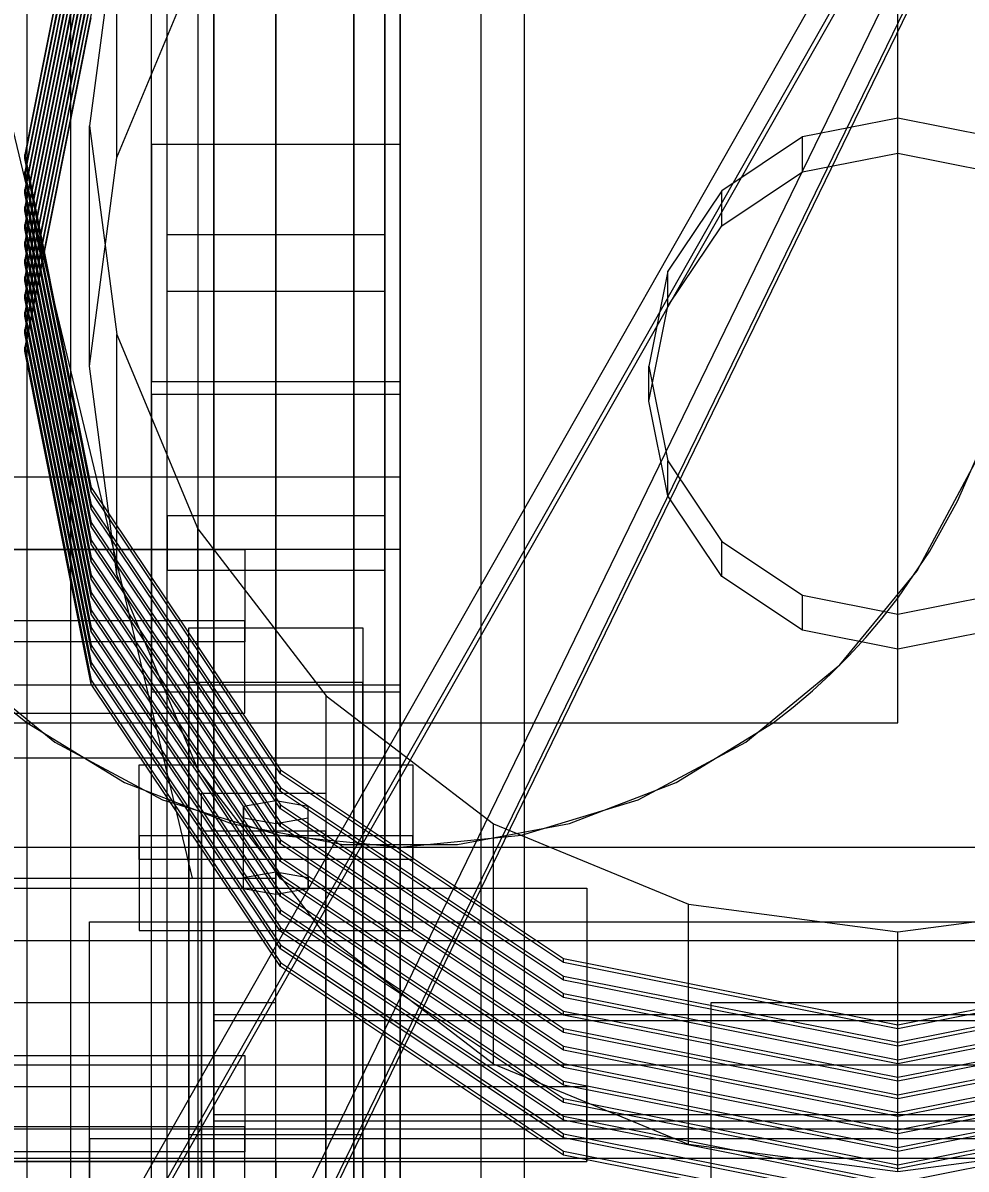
# Model space of a CAD drawing. Header units: millimetres. Extents: x -1970 to 34302, y -65268 to 6837.
# Drawn here: x 389.3 to 541, y -34726.8 to -34542.5 of the extents above; entities that cross this region are included whole.
import ezdxf

# ---------------------------------------------------------------- set-up
doc = ezdxf.new("R2010")
doc.units = ezdxf.units.MM
for name, color, linetype, lineweight in [('COTAS_O', 1, 'Continuous', 0), ('frontal_briquetadora', 7, 'Continuous', 0), ('frontal_C01', 7, 'Continuous', 0), ('frontal_C02', 7, 'Continuous', 0), ('frontal_C05', 7, 'Continuous', 0), ('frontal_C07', 7, 'Continuous', 0), ('frontal_mezcladora', 7, 'Continuous', 0), ('frontal_tolva-C01', 7, 'Continuous', 0)]:
    doc.layers.add(name, color=color, linetype=linetype, lineweight=lineweight)
doc.dimstyles.new('R19_100', dxfattribs={"dimtxt": 250, "dimasz": 150, "dimexe": 150, "dimexo": 80, "dimgap": 100, "dimtad": 1, "dimtih": 1, "dimtoh": 1, "dimdsep": 46, "dimcen": 0.09, "dimadec": 0, "dimazin": 0, "dimtfac": 1, "dimtdec": 4, "dimtofl": 0, "dimtmove": 0, "dimatfit": 3, "dimfxl": 1, "dimtolj": 1, "dimtzin": 0, "dimarcsym": 0})

# ---------------------------------------------------------------- blocks, each defined once
blk = doc.blocks.new('*D39')
at = {"layer": 'COTAS_O', "color": 0, "lineweight": -2, "transparency": 16777216}
for p, q in [((-650, -34820), (-650, -34050)), ((650, -34820), (650, -34050)), ((-500, -34200), (500, -34200))]:
    blk.add_line(p, q, dxfattribs=at)
at = {"layer": 'COTAS_O', "color": 0, "transparency": 16777216}
for points in [[(-500, -34175), (-500, -34225), (-650, -34200)], [(500, -34175), (500, -34225), (650, -34200)]]:
    blk.add_solid(points, dxfattribs=at)
at = {"layer": 'Defpoints', "color": 0, "transparency": 16777216}
for p in [(650, -34200), (-650, -34900), (650, -34900)]:
    blk.add_point(p, dxfattribs=at)

msp = doc.modelspace()

# ---------------------------------------------------------------- linework, layer by layer
at = {"layer": 'frontal_briquetadora'}
for p, q in [((210, -33820), (416.55, -34680)), ((430, -34680), (430, -33820)), ((430, -34680), (430, -34260)), ((430, -34680), (430, -34305)), ((430, -34471), (430, -34680)), ((430, -34496), (430, -34680)), ((210, -34680), (416.55, -34680)), ((210, -34680), (430, -34680)), ((315, -34680), (430, -34680)), ((416.55, -34680), (430, -34680)), ((430, -34700), (430, -34680)), ((315, -34700), (430, -34700)), ((430, -34710), (430, -34700)), ((315, -34710), (430, -34710)), ((430, -34750), (430, -34710)), ((430, -35000), (430, -34710))]:
    msp.add_line(p, q, dxfattribs=at)
at = {"layer": 'frontal_C01'}
for p, q in [((390, -35975), (390, -34032.596)), ((397, -35975), (397, -34032.596)), ((463, -35975), (463, -34032.596)), ((470, -35975), (470, -34032.596)), ((410, -34562.034), (410, -34196.782)), ((450, -34196.782), (450, -34562.034)), ((417.5, -34844.509), (417.5, -34203.017)), ((442.5, -34203.017), (442.5, -34844.509)), ((417.5, -34870.141), (417.5, -34228.649)), ((442.5, -34870.141), (442.5, -34228.649)), ((410, -34600.136), (410, -34234.884)), ((450, -34600.136), (450, -34234.884)), ((410, -34833.511), (410, -34468.259)), ((450, -34468.259), (450, -34833.511)), ((410, -34881.139), (410, -34515.887)), ((450, -34881.139), (450, -34515.887)), ((450, -34562.034), (410, -34562.034)), ((410, -34562.034), (410, -34600.136)), ((410, -34927.286), (410, -34562.034)), ((450, -34600.136), (450, -34562.034)), ((450, -34562.034), (450, -34927.286)), ((412.5, -34585.651), (412.5, -34576.519)), ((412.5, -34576.519), (447.5, -34576.519)), ((412.5, -34852.759), (412.5, -34576.519)), ((447.5, -34576.519), (447.5, -34585.651)), ((447.5, -34576.519), (447.5, -34852.759)), ((447.5, -34585.651), (412.5, -34585.651)), ((412.5, -34861.891), (412.5, -34585.651)), ((447.5, -34861.891), (447.5, -34585.651)), ((410, -34600.136), (450, -34600.136)), ((410, -34965.388), (410, -34600.136)), ((450, -34965.388), (450, -34600.136)), ((408, -34676.986), (408, -34661.767)), ((408, -34661.767), (452, -34661.767)), ((408, -34673.197), (408, -34661.767)), ((452, -34661.767), (452, -34676.986)), ((452, -34661.767), (452, -34673.197)), ((418, -34672.42), (418, -34666.332)), ((418, -34666.332), (438, -34666.332)), ((418, -34813.247), (418, -34666.332)), ((438, -34666.332), (438, -34672.42)), ((438, -34666.332), (438, -34813.247)), ((430, -34667.55), (424.804, -34668.463)), ((435.196, -34668.463), (430, -34667.55)), ((430, -34678.98), (430, -34667.55)), ((424.804, -34668.463), (424.804, -34670.289)), ((424.804, -34679.894), (424.804, -34668.463)), ((435.196, -34670.289), (435.196, -34668.463)), ((435.196, -34679.894), (435.196, -34668.463)), ((424.804, -34670.289), (430, -34671.202)), ((424.804, -34681.72), (424.804, -34670.289)), ((430, -34671.202), (435.196, -34670.289)), ((430, -34671.202), (430, -34682.633)), ((435.196, -34681.72), (435.196, -34670.289)), ((452, -34673.197), (408, -34673.197)), ((408, -34673.197), (408, -34688.416)), ((438, -34672.42), (418, -34672.42)), ((418, -34672.42), (418, -34819.334)), ((438, -34819.334), (438, -34672.42)), ((452, -34688.416), (452, -34673.197)), ((452, -34676.986), (408, -34676.986)), ((408, -34676.986), (408, -34688.416)), ((452, -34688.416), (452, -34676.986)), ((424.804, -34679.894), (430, -34678.98)), ((430, -34678.98), (435.196, -34679.894)), ((424.804, -34681.72), (424.804, -34679.894)), ((435.196, -34679.894), (435.196, -34681.72)), ((380, -34681.583), (480, -34681.583)), ((430, -34682.633), (424.804, -34681.72)), ((435.196, -34681.72), (430, -34682.633)), ((480, -34681.583), (480, -34713.537)), ((480, -34681.583), (480, -34725.537)), ((408, -34688.416), (452, -34688.416)), ((-425, -34708.533), (425, -34708.533)), ((425, -34708.533), (425, -34723.995)), ((425, -34708.533), (425, -34719.963)), ((480, -34713.537), (380, -34713.537)), ((480, -34725.537), (480, -34713.537)), ((425, -34719.963), (-425, -34719.963)), ((416, -34730.355), (416, -34721.224)), ((416, -34721.224), (444, -34721.224)), ((416, -34816.374), (416, -34721.224)), ((425, -34735.426), (425, -34719.963)), ((444, -34721.224), (444, -34730.355)), ((444, -34721.224), (444, -34816.374)), ((425, -34723.995), (-425, -34723.995)), ((425, -34735.426), (425, -34723.995)), ((430, -34725.537), (-430, -34725.537)), ((380, -34725.537), (480, -34725.537)), ((430, -34725.537), (430, -34730.537))]:
    msp.add_line(p, q, dxfattribs=at)
at = {"layer": 'frontal_C02'}
for p, q in [((390, -35975), (390, -33576.746)), ((397, -35975), (397, -33576.746)), ((463, -35975), (463, -33576.746)), ((470, -35975), (470, -33576.746)), ((390, -35975), (390, -34072.136)), ((397, -35975), (397, -34072.136)), ((463, -35975), (463, -34072.136)), ((470, -35975), (470, -34072.136)), ((410, -34602.206), (410, -34251.487)), ((450, -34251.487), (450, -34602.206)), ((410, -34650.022), (410, -34299.304)), ((450, -34650.022), (450, -34299.304)), ((410, -34776.002), (410, -34425.283)), ((450, -34425.283), (450, -34776.002)), ((417.5, -34963.35), (417.5, -34430.927)), ((442.5, -34430.927), (442.5, -34963.35)), ((412.5, -34621.73), (412.5, -34440.026)), ((447.5, -34440.026), (447.5, -34621.73)), ((412.5, -34630.498), (412.5, -34448.794)), ((447.5, -34630.498), (447.5, -34448.794)), ((417.5, -34990.315), (417.5, -34457.893)), ((442.5, -34990.315), (442.5, -34457.893)), ((410, -34814.255), (410, -34463.537)), ((450, -34814.255), (450, -34463.537)), ((450, -34602.206), (410, -34602.206)), ((410, -34602.206), (410, -34650.022)), ((410, -34952.924), (410, -34602.206)), ((450, -34650.022), (450, -34602.206)), ((450, -34602.206), (450, -34952.924)), ((-450, -34615.487), (450, -34615.487)), ((450, -34615.487), (450, -34627.178)), ((450, -34615.487), (450, -34648.959)), ((447.5, -34621.73), (412.5, -34621.73)), ((412.5, -34621.73), (412.5, -34630.498)), ((447.5, -34630.498), (447.5, -34621.73)), ((450, -34627.178), (-450, -34627.178)), ((-425, -34627.144), (425, -34627.144)), ((425, -34627.144), (425, -34641.991)), ((425, -34627.144), (425, -34638.62)), ((450, -34660.649), (450, -34627.178)), ((412.5, -34630.498), (447.5, -34630.498)), ((425, -34638.62), (-425, -34638.62)), ((425, -34653.467), (425, -34638.62)), ((416, -34648.515), (416, -34639.747)), ((416, -34639.747), (444, -34639.747)), ((416, -34733.677), (416, -34639.747)), ((444, -34639.747), (444, -34648.515)), ((444, -34639.747), (444, -34733.677)), ((425, -34641.991), (-425, -34641.991)), ((425, -34653.467), (425, -34641.991)), ((450, -34648.959), (-450, -34648.959)), ((444, -34648.515), (416, -34648.515)), ((416, -34648.515), (416, -34742.445)), ((444, -34742.445), (444, -34648.515)), ((450, -34660.649), (450, -34648.959)), ((410, -34650.022), (450, -34650.022)), ((410, -35000.741), (410, -34650.022)), ((450, -35000.741), (450, -34650.022)), ((-425, -34653.467), (425, -34653.467)), ((-450, -34660.649), (450, -34660.649))]:
    msp.add_line(p, q, dxfattribs=at)
at = {"layer": 'frontal_C05'}
for p, q in [((530, -34655), (530, -34495)), ((530, -34635), (530, -34515)), ((539.621, -34619.363), (543.315, -34610.948)), ((533.147, -34630.557), (542.388, -34613.268)), ((535.17, -34627.403), (539.621, -34619.363)), ((530, -34635), (535.17, -34627.403)), ((520.711, -34645.711), (533.147, -34630.557)), ((527.502, -34638.193), (530, -34635)), ((530, -34655), (530, -34635)), ((524.877, -34641.282), (527.502, -34638.193)), ((522.129, -34644.263), (524.877, -34641.282)), ((519.263, -34647.129), (522.129, -34644.263)), ((379.289, -34645.711), (394.443, -34658.147)), ((505.557, -34658.147), (520.711, -34645.711)), ((516.282, -34649.877), (519.263, -34647.129)), ((513.193, -34652.502), (516.282, -34649.877)), ((386.807, -34652.502), (390, -34655)), ((510, -34655), (513.193, -34652.502)), ((370, -34655), (390, -34655)), ((370, -34655), (530, -34655)), ((390, -34655), (510, -34655)), ((390, -34655), (405.637, -34664.621)), ((494.363, -34664.621), (510, -34655)), ((510, -34655), (530, -34655)), ((394.443, -34658.147), (411.732, -34667.388)), ((488.268, -34667.388), (505.557, -34658.147)), ((405.637, -34664.621), (422.77, -34671.221)), ((477.23, -34671.221), (494.363, -34664.621)), ((411.732, -34667.388), (430.491, -34673.079)), ((469.509, -34673.079), (488.268, -34667.388)), ((422.77, -34671.221), (440.82, -34674.578)), ((459.18, -34674.578), (477.23, -34671.221)), ((430.491, -34673.079), (450, -34675)), ((450, -34675), (469.509, -34673.079)), ((300, -34675), (570, -34675)), ((440.82, -34674.578), (459.18, -34674.578)), ((300, -34690), (570, -34690))]:
    msp.add_line(p, q, dxfattribs=at)
at = {"layer": 'frontal_C07'}
for p, q in [((420, -34702.929), (420, -34495.603)), ((400.287, -34510.068), (389.6, -34563.623)), ((389.6, -34564.266), (400.287, -34510.712)), ((400.287, -34512.884), (389.6, -34566.439)), ((420, -34511.695), (420, -34719.021)), ((389.6, -34567.082), (400.287, -34513.528)), ((400.287, -34515.7), (389.6, -34569.255)), ((389.6, -34569.898), (400.287, -34516.344)), ((400.287, -34518.516), (389.6, -34572.071)), ((389.6, -34572.714), (400.287, -34519.16)), ((400.287, -34521.332), (389.6, -34574.887)), ((389.6, -34575.531), (400.287, -34521.976)), ((400.287, -34524.148), (389.6, -34577.703)), ((389.6, -34578.347), (400.287, -34524.792)), ((404.43, -34525.499), (400, -34559.036)), ((404.43, -34564.12), (404.43, -34525.499)), ((400.287, -34526.964), (389.6, -34580.519)), ((389.6, -34581.163), (400.287, -34527.608)), ((400.287, -34529.781), (389.6, -34583.335)), ((389.6, -34583.979), (400.287, -34530.424)), ((400.287, -34532.597), (389.6, -34586.151)), ((389.6, -34586.795), (400.287, -34533.24)), ((404.43, -34564.12), (417.417, -34532.868)), ((400.287, -34535.413), (389.6, -34588.967)), ((389.6, -34589.611), (400.287, -34536.056)), ((400.287, -34538.229), (389.6, -34591.783)), ((389.6, -34592.427), (400.287, -34538.873)), ((400.287, -34541.045), (389.6, -34594.6)), ((389.6, -34595.243), (400.287, -34541.689)), ((400, -34559.036), (404.43, -34592.574)), ((400, -34597.657), (400, -34559.036)), ((530, -34557.787), (514.693, -34560.822)), ((545.307, -34560.822), (530, -34557.787)), ((530, -34563.419), (530, -34557.787)), ((514.693, -34560.822), (501.716, -34569.464)), ((514.693, -34566.454), (514.693, -34560.822)), ((389.6, -34563.623), (400.287, -34617.177)), ((389.6, -34564.266), (389.6, -34563.623)), ((400.287, -34617.821), (389.6, -34564.266)), ((400, -34597.657), (404.43, -34564.12)), ((514.693, -34566.454), (530, -34563.419)), ((530, -34563.419), (545.307, -34566.454)), ((389.6, -34566.439), (400.287, -34619.993)), ((389.6, -34567.082), (389.6, -34566.439)), ((501.716, -34575.097), (514.693, -34566.454)), ((400.287, -34620.637), (389.6, -34567.082)), ((389.6, -34569.255), (400.287, -34622.809)), ((389.6, -34569.898), (389.6, -34569.255)), ((400.287, -34623.453), (389.6, -34569.898)), ((501.716, -34569.464), (493.045, -34582.399)), ((501.716, -34575.097), (501.716, -34569.464)), ((389.6, -34572.071), (400.287, -34625.625)), ((389.6, -34572.714), (389.6, -34572.071)), ((400.287, -34626.269), (389.6, -34572.714)), ((389.6, -34574.887), (400.287, -34628.441)), ((389.6, -34575.531), (389.6, -34574.887)), ((400.287, -34629.085), (389.6, -34575.531)), ((493.045, -34588.031), (501.716, -34575.097)), ((389.6, -34577.703), (400.287, -34631.258)), ((389.6, -34578.347), (389.6, -34577.703)), ((400.287, -34631.901), (389.6, -34578.347)), ((389.6, -34580.519), (400.287, -34634.074)), ((389.6, -34581.163), (389.6, -34580.519)), ((400.287, -34634.717), (389.6, -34581.163)), ((389.6, -34583.335), (400.287, -34636.89)), ((389.6, -34583.979), (389.6, -34583.335)), ((493.045, -34582.399), (490, -34597.657)), ((493.045, -34588.031), (493.045, -34582.399)), ((400.287, -34637.533), (389.6, -34583.979)), ((389.6, -34586.151), (400.287, -34639.706)), ((389.6, -34586.795), (389.6, -34586.151)), ((400.287, -34640.349), (389.6, -34586.795)), ((389.6, -34588.967), (400.287, -34642.522)), ((389.6, -34589.611), (389.6, -34588.967)), ((490, -34603.289), (493.045, -34588.031)), ((400.287, -34643.166), (389.6, -34589.611)), ((389.6, -34591.783), (400.287, -34645.338)), ((389.6, -34592.427), (389.6, -34591.783)), ((400.287, -34645.982), (389.6, -34592.427)), ((404.43, -34592.574), (417.417, -34623.826)), ((404.43, -34631.194), (404.43, -34592.574)), ((389.6, -34594.6), (400.287, -34648.154)), ((389.6, -34595.243), (389.6, -34594.6)), ((400.287, -34648.798), (389.6, -34595.243)), ((404.43, -34631.194), (400, -34597.657)), ((490, -34597.657), (493.045, -34612.915)), ((490, -34603.289), (490, -34597.657)), ((493.045, -34618.547), (490, -34603.289)), ((493.045, -34612.915), (501.716, -34625.85)), ((493.045, -34618.547), (493.045, -34612.915)), ((400.287, -34617.177), (430.722, -34662.578)), ((400.287, -34617.821), (400.287, -34617.177)), ((430.722, -34663.222), (400.287, -34617.821)), ((501.716, -34631.482), (493.045, -34618.547)), ((400.287, -34619.993), (430.722, -34665.395)), ((400.287, -34620.637), (400.287, -34619.993)), ((430.722, -34666.038), (400.287, -34620.637)), ((400.287, -34622.809), (430.722, -34668.211)), ((400.287, -34623.453), (400.287, -34622.809)), ((430.722, -34668.854), (400.287, -34623.453)), ((417.417, -34623.826), (438.076, -34650.662)), ((417.417, -34662.446), (417.417, -34623.826)), ((400.287, -34625.625), (430.722, -34671.027)), ((400.287, -34626.269), (400.287, -34625.625)), ((501.716, -34625.85), (514.693, -34634.492)), ((501.716, -34631.482), (501.716, -34625.85)), ((430.722, -34671.67), (400.287, -34626.269)), ((400.287, -34628.441), (430.722, -34673.843)), ((400.287, -34629.085), (400.287, -34628.441)), ((430.722, -34674.486), (400.287, -34629.085)), ((400.287, -34631.258), (430.722, -34676.659)), ((400.287, -34631.901), (400.287, -34631.258)), ((417.417, -34662.446), (404.43, -34631.194)), ((430.722, -34677.303), (400.287, -34631.901)), ((514.693, -34640.125), (501.716, -34631.482)), ((400.287, -34634.074), (430.722, -34679.475)), ((400.287, -34634.717), (400.287, -34634.074)), ((430.722, -34680.119), (400.287, -34634.717)), ((514.693, -34634.492), (530, -34637.527)), ((514.693, -34640.125), (514.693, -34634.492)), ((530, -34637.527), (545.307, -34634.492)), ((400.287, -34636.89), (430.722, -34682.291)), ((400.287, -34637.533), (400.287, -34636.89)), ((430.722, -34682.935), (400.287, -34637.533)), ((530, -34643.159), (530, -34637.527)), ((400.287, -34639.706), (430.722, -34685.107)), ((400.287, -34640.349), (400.287, -34639.706)), ((430.722, -34685.751), (400.287, -34640.349)), ((530, -34643.159), (514.693, -34640.125)), ((545.307, -34640.125), (530, -34643.159)), ((400.287, -34642.522), (430.722, -34687.923)), ((400.287, -34643.166), (400.287, -34642.522)), ((430.722, -34688.567), (400.287, -34643.166)), ((400.287, -34645.338), (430.722, -34690.739)), ((400.287, -34645.982), (400.287, -34645.338)), ((430.722, -34691.383), (400.287, -34645.982)), ((400.287, -34648.154), (430.722, -34693.555)), ((400.287, -34648.798), (400.287, -34648.154)), ((430.722, -34694.199), (400.287, -34648.798)), ((438.076, -34650.662), (465, -34671.255)), ((438.076, -34689.283), (438.076, -34650.662)), ((438.076, -34689.283), (417.417, -34662.446)), ((430.722, -34662.578), (476.271, -34692.915)), ((430.722, -34663.222), (430.722, -34662.578)), ((476.271, -34693.558), (430.722, -34663.222)), ((430.722, -34665.395), (476.271, -34695.731)), ((430.722, -34666.038), (430.722, -34665.395)), ((476.271, -34696.374), (430.722, -34666.038)), ((430.722, -34668.211), (476.271, -34698.547)), ((430.722, -34668.854), (430.722, -34668.211)), ((476.271, -34699.191), (430.722, -34668.854)), ((430.722, -34671.027), (476.271, -34701.363)), ((430.722, -34671.67), (430.722, -34671.027)), ((476.271, -34702.007), (430.722, -34671.67)), ((465, -34671.255), (496.354, -34684.2)), ((465, -34709.875), (465, -34671.255)), ((430.722, -34673.843), (476.271, -34704.179)), ((430.722, -34674.486), (430.722, -34673.843)), ((476.271, -34704.823), (430.722, -34674.486)), ((430.722, -34676.659), (476.271, -34706.995)), ((430.722, -34677.303), (430.722, -34676.659)), ((476.271, -34707.639), (430.722, -34677.303)), ((430.722, -34679.475), (476.271, -34709.811)), ((430.722, -34680.119), (430.722, -34679.475)), ((476.271, -34710.455), (430.722, -34680.119)), ((430.722, -34682.291), (476.271, -34712.627)), ((430.722, -34682.935), (430.722, -34682.291)), ((476.271, -34713.271), (430.722, -34682.935)), ((496.354, -34684.2), (530, -34688.615)), ((496.354, -34722.82), (496.354, -34684.2)), ((530, -34688.615), (563.646, -34684.2)), ((430.722, -34685.107), (476.271, -34715.443)), ((430.722, -34685.751), (430.722, -34685.107)), ((476.271, -34716.087), (430.722, -34685.751)), ((400, -34728.845), (400, -34687.006)), ((400, -34687.006), (660, -34687.006)), ((400, -34721.892), (400, -34687.006)), ((430.722, -34687.923), (476.271, -34718.259)), ((430.722, -34688.567), (430.722, -34687.923)), ((476.271, -34718.903), (430.722, -34688.567)), ((465, -34709.875), (438.076, -34689.283)), ((530, -34727.236), (530, -34688.615)), ((430.722, -34690.739), (476.271, -34721.076)), ((430.722, -34691.383), (430.722, -34690.739)), ((476.271, -34721.719), (430.722, -34691.383)), ((430.722, -34693.555), (476.271, -34723.892)), ((430.722, -34694.199), (430.722, -34693.555)), ((476.271, -34692.915), (530, -34703.567)), ((476.271, -34693.558), (476.271, -34692.915)), ((530, -34704.211), (476.271, -34693.558)), ((530, -34703.567), (583.729, -34692.915)), ((583.729, -34693.558), (530, -34704.211)), ((476.271, -34724.535), (430.722, -34694.199)), ((476.271, -34695.731), (530, -34706.383)), ((476.271, -34696.374), (476.271, -34695.731)), ((530, -34706.383), (583.729, -34695.731)), ((530, -34707.027), (476.271, -34696.374)), ((583.729, -34696.374), (530, -34707.027)), ((476.271, -34698.547), (530, -34709.199)), ((476.271, -34699.191), (476.271, -34698.547)), ((530, -34709.843), (476.271, -34699.191)), ((530, -34709.199), (583.729, -34698.547)), ((583.729, -34699.191), (530, -34709.843)), ((476.271, -34701.363), (530, -34712.016)), ((476.271, -34702.007), (476.271, -34701.363)), ((530, -34712.016), (583.729, -34701.363)), ((420, -34718.024), (420, -34701.932)), ((420, -34701.932), (640, -34701.932)), ((420, -34763.731), (420, -34701.932)), ((640, -34702.929), (420, -34702.929)), ((420, -34702.929), (420, -34719.021)), ((530, -34712.659), (476.271, -34702.007)), ((583.729, -34702.007), (530, -34712.659)), ((476.271, -34704.179), (530, -34714.832)), ((476.271, -34704.823), (476.271, -34704.179)), ((530, -34715.475), (476.271, -34704.823)), ((530, -34704.211), (530, -34703.567)), ((530, -34714.832), (583.729, -34704.179)), ((583.729, -34704.823), (530, -34715.475)), ((476.271, -34706.995), (530, -34717.648)), ((476.271, -34707.639), (476.271, -34706.995)), ((530, -34707.027), (530, -34706.383)), ((530, -34717.648), (583.729, -34706.995)), ((530, -34718.291), (476.271, -34707.639)), ((583.729, -34707.639), (530, -34718.291)), ((496.354, -34722.82), (465, -34709.875)), ((476.271, -34709.811), (530, -34720.464)), ((476.271, -34710.455), (476.271, -34709.811)), ((530, -34721.108), (476.271, -34710.455)), ((530, -34709.843), (530, -34709.199)), ((530, -34720.464), (583.729, -34709.811)), ((583.729, -34710.455), (530, -34721.108)), ((530, -34712.659), (530, -34712.016)), ((476.271, -34712.627), (530, -34723.28)), ((476.271, -34713.271), (476.271, -34712.627)), ((530, -34723.924), (476.271, -34713.271)), ((530, -34723.28), (583.729, -34712.627)), ((583.729, -34713.271), (530, -34723.924)), ((476.271, -34715.443), (530, -34726.096)), ((476.271, -34716.087), (476.271, -34715.443)), ((530, -34726.74), (476.271, -34716.087)), ((530, -34715.475), (530, -34714.832)), ((530, -34726.096), (583.729, -34715.443)), ((583.729, -34716.087), (530, -34726.74)), ((640, -34718.024), (420, -34718.024)), ((420, -34718.024), (420, -34779.823)), ((530, -34718.291), (530, -34717.648)), ((420, -34719.021), (640, -34719.021)), ((476.271, -34718.259), (530, -34728.912)), ((476.271, -34718.903), (476.271, -34718.259)), ((530, -34729.556), (476.271, -34718.903)), ((530, -34728.912), (583.729, -34718.259)), ((385, -34720.283), (675, -34720.283)), ((476.271, -34721.076), (530, -34731.728)), ((476.271, -34721.719), (476.271, -34721.076)), ((530, -34732.372), (476.271, -34721.719)), ((530, -34721.108), (530, -34720.464)), ((660, -34721.892), (400, -34721.892)), ((400, -34721.892), (400, -34763.731)), ((530, -34727.236), (496.354, -34722.82)), ((563.646, -34722.82), (530, -34727.236)), ((530, -34723.924), (530, -34723.28)), ((476.271, -34723.892), (530, -34734.544)), ((476.271, -34724.535), (476.271, -34723.892)), ((530, -34735.188), (476.271, -34724.535)), ((530, -34726.74), (530, -34726.096))]:
    msp.add_line(p, q, dxfattribs=at)
at = {"layer": 'frontal_mezcladora'}
for p, q in [((500, -34700), (600, -34700)), ((500, -34880), (500, -34700)), ((-625, -34710), (625, -34710)), ((150, -34710), (625, -34710)), ((-625, -34725), (625, -34725))]:
    msp.add_line(p, q, dxfattribs=at)
at = {"layer": 'frontal_tolva-C01'}
for p, q in [((596.523, -34398.023), (221.523, -35168.887)), ((221.523, -35057.569), (596.523, -34398.023)), ((600, -34398.55), (225, -35058.095)), ((225, -35169.604), (600, -34398.74)), ((225, -35059.546), (600, -34400)), ((225, -35170.864), (600, -34400))]:
    msp.add_line(p, q, dxfattribs=at)

# ---------------------------------------------------------------- dimensions: what is measured, and where the dimension line sits
at = {"layer": 'COTAS_O'}
dim = msp.add_aligned_dim(p1=(-650, -34900), p2=(650, -34900), distance=700, text='<> O', dimstyle='R19_100', dxfattribs=at)
dim.commit()
dim.dimension.update_dxf_attribs({"geometry": '*D39', "text_midpoint": (0, -34200)})

doc.saveas('drawing.dxf')
